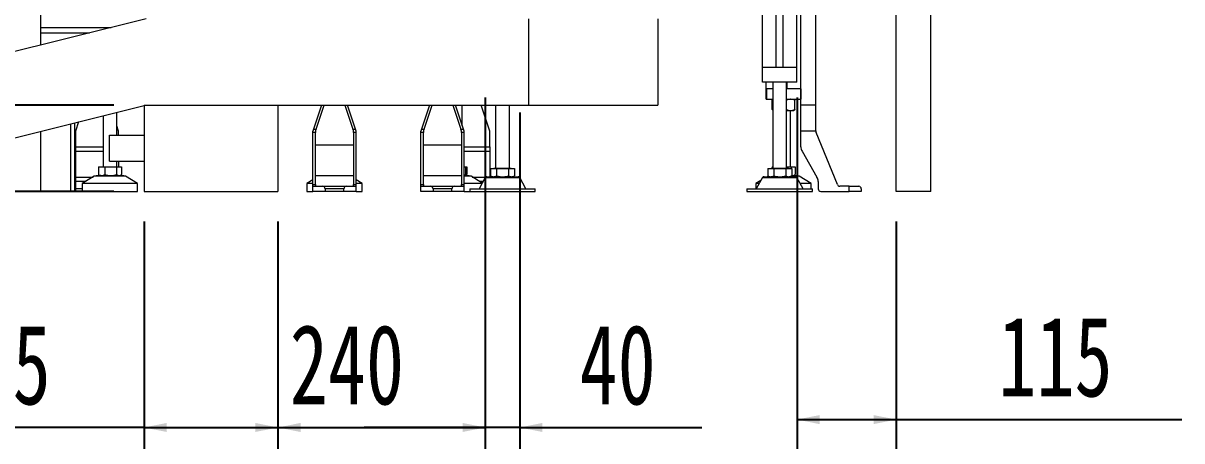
# Model space of a CAD drawing. Header units: millimetres. Extents: x 169 to 14583, y -399 to 10804.
# Drawn here: x 2518 to 3859, y 787 to 1271 of the extents above; entities that cross this region are included whole.
import ezdxf

# ---------------------------------------------------------------- set-up
doc = ezdxf.new("R2010")
doc.units = ezdxf.units.MM
doc.header["$LTSCALE"] = 35
doc.layers.add('1', color=70, linetype='Continuous')
doc.styles.add('SLDTEXTSTYLE2', font='TXT', dxfattribs={"width": 0.7})
doc.dimstyles.new('SLDDIMSTYLE3', dxfattribs={"dimtxt": 105.988363, "dimasz": 26.25, "dimexe": 0, "dimexo": 0.0625, "dimgap": 26.497091, "dimtad": 1, "dimrnd": 1e-09, "dimzin": 12, "dimdsep": 46, "dimtxsty": 'SLDTEXTSTYLE2', "dimsah": 1, "dimcen": 0.09, "dimadec": 0, "dimazin": 3, "dimtfac": 1, "dimtdec": 3, "dimtofl": 0, "dimtmove": 0, "dimatfit": 3, "dimfxl": 0, "dimfrac": 2, "dimtolj": 1, "dimtzin": 12, "dimarcsym": 0})
doc.dimstyles.new('SLDDIMSTYLE4', dxfattribs={"dimtxt": 105.988363, "dimasz": 26.25, "dimexe": 0, "dimexo": 0.0625, "dimgap": 26.497091, "dimtad": 1, "dimrnd": 1e-09, "dimzin": 12, "dimdsep": 46, "dimtxsty": 'SLDTEXTSTYLE2', "dimsah": 1, "dimcen": 0.09, "dimadec": 0, "dimazin": 3, "dimtfac": 1, "dimtdec": 3, "dimtmove": 0, "dimatfit": 0, "dimfxl": 0, "dimfrac": 2, "dimtolj": 1, "dimtzin": 12, "dimarcsym": 0})

# ---------------------------------------------------------------- blocks, each defined once
blk = doc.blocks.new('_D_23')
at = {"layer": '1'}
for p, q in [((2657.8, 1041.2), (2657.8, 767.6)), ((2812.8, 1041.2), (2812.8, 767.6)), ((2657.8, 802.6), (2417.4, 802.6)), ((2657.8, 802.6), (2812.8, 802.6))]:
    blk.add_line(p, q, dxfattribs=at)
for points in [[(2657.8, 802.6), (2684, 797.4), (2684, 807.9)], [(2812.8, 802.6), (2786.5, 807.9), (2786.5, 797.4)]]:
    blk.add_solid(points, dxfattribs=at)
at = {"layer": '1', "insert": (2417.4, 922), "char_height": 92.6, "attachment_point": 1, "style": 'SLDTEXTSTYLE2'}
blk.add_mtext('155', dxfattribs=at)
blk = doc.blocks.new('_D_24')
at = {"layer": '1'}
for p, q in [((2622.8, 1176.2), (2264, 1176.2)), ((2299, 1176.2), (2299, 1076.2)), ((2622.8, 1076.2), (2264, 1076.2)), ((2299, 1076.2), (2299, 793.2))]:
    blk.add_line(p, q, dxfattribs=at)
for points in [[(2299, 1176.2), (2293.8, 1149.9), (2304.3, 1149.9)], [(2299, 1076.2), (2304.3, 1102.4), (2293.8, 1102.4)]]:
    blk.add_solid(points, dxfattribs=at)
at = {"layer": '1', "insert": (2179.7, 793.2), "char_height": 92.6, "attachment_point": 1, "rotation": 90, "style": 'SLDTEXTSTYLE2'}
blk.add_mtext('100', dxfattribs=at)
blk = doc.blocks.new('_D_25')
at = {"layer": '1'}
for p, q in [((3052.8, 1184.8), (3052.8, 767.6)), ((2812.8, 1041.2), (2812.8, 767.6)), ((2812.8, 802.6), (3052.8, 802.6))]:
    blk.add_line(p, q, dxfattribs=at)
for points in [[(2812.8, 802.6), (2839, 797.4), (2839, 807.9)], [(3052.8, 802.6), (3026.5, 807.9), (3026.5, 797.4)]]:
    blk.add_solid(points, dxfattribs=at)
at = {"layer": '1', "insert": (2826.5, 922), "char_height": 92.6, "attachment_point": 1, "style": 'SLDTEXTSTYLE2'}
blk.add_mtext('240', dxfattribs=at)
blk = doc.blocks.new('_D_26')
at = {"layer": '1'}
for p, q in [((3052.8, 1167.8), (3052.8, 767.6)), ((3092.8, 1167.8), (3092.8, 767.6)), ((3052.8, 802.6), (2912.8, 802.6)), ((3092.8, 802.6), (3052.8, 802.6)), ((3092.8, 802.6), (3303.7, 802.6))]:
    blk.add_line(p, q, dxfattribs=at)
for points in [[(3052.8, 802.6), (3026.5, 807.9), (3026.5, 797.4)], [(3092.8, 802.6), (3119, 797.4), (3119, 807.9)]]:
    blk.add_solid(points, dxfattribs=at)
at = {"layer": '1', "insert": (3162, 922), "char_height": 92.6, "attachment_point": 1, "style": 'SLDTEXTSTYLE2'}
blk.add_mtext('40', dxfattribs=at)
blk = doc.blocks.new('_D_27')
at = {"layer": '1'}
for p, q in [((3413.8, 1184.8), (3413.8, 776.8)), ((3528.8, 1041.2), (3528.8, 776.8)), ((3413.8, 811.8), (3528.8, 811.8)), ((3528.8, 811.8), (3859.4, 811.8))]:
    blk.add_line(p, q, dxfattribs=at)
for points in [[(3413.8, 811.8), (3440, 806.5), (3440, 817)], [(3528.8, 811.8), (3502.5, 817), (3502.5, 806.5)]]:
    blk.add_solid(points, dxfattribs=at)
at = {"layer": '1', "insert": (3646.9, 931.2), "char_height": 92.6, "attachment_point": 1, "style": 'SLDTEXTSTYLE2'}
blk.add_mtext('115', dxfattribs=at)

msp = doc.modelspace()

# ---------------------------------------------------------------- linework, layer by layer
at = {"color": 7, "linetype": 'Continuous', "lineweight": 18}
for p, q in [((3568.772, 1076.159), (3568.772, 3276.159)), ((3528.772, 1076.159), (3528.772, 2276.159)), ((2537.772, 1986.159), (2537.772, 1245.724)), ((3389.622, 1219.779), (3389.622, 1839.779)), ((3397.922, 1219.779), (3397.922, 1839.779)), ((3413.772, 1219.779), (3413.772, 1839.779)), ((3418.272, 1194.959), (3418.272, 1429.779)), ((3373.772, 1219.779), (3373.772, 1389.779)), ((3435.272, 1293.159), (3435.272, 1176.159)), ((2660.272, 1276.159), (2257.772, 1176.159)), ((3102.772, 1276.159), (3102.772, 1176.159)), ((3252.772, 1276.159), (3252.772, 1176.159)), ((2537.772, 1266.109), (2619.821, 1266.109)), ((2537.772, 1259.809), (2594.463, 1259.809)), ((3373.772, 1202.779), (3373.772, 1219.779)), ((3413.772, 1219.779), (3373.772, 1219.779)), ((3389.622, 1219.779), (3373.772, 1219.779)), ((3413.772, 1219.779), (3397.922, 1219.779)), ((3413.772, 1202.779), (3413.772, 1219.779)), ((3413.772, 1202.779), (3373.772, 1202.779)), ((3378.272, 1194.959), (3378.272, 1202.779)), ((3378.272, 1183.059), (3378.272, 1194.959)), ((3385.772, 1194.959), (3378.272, 1194.959)), ((3378.372, 1194.959), (3378.372, 1183.059)), ((3385.772, 1194.959), (3378.372, 1194.959)), ((3385.772, 1202.779), (3385.772, 1103.159)), ((3401.772, 1103.159), (3401.772, 1202.779)), ((3418.172, 1194.959), (3401.772, 1194.959)), ((3402.422, 1194.959), (3402.422, 1202.779)), ((3418.272, 1194.959), (3402.422, 1194.959)), ((3418.172, 1183.059), (3418.172, 1194.959)), ((3418.272, 1194.959), (3418.272, 1183.059)), ((3378.272, 1183.059), (3378.322, 1183.009)), ((3378.322, 1183.009), (3378.372, 1183.059)), ((3378.372, 1182.959), (3378.322, 1183.009)), ((3378.372, 1183.059), (3385.772, 1183.059)), ((3378.372, 1182.959), (3385.772, 1182.959)), ((3385.095, 1171.031), (3385.095, 1181.887)), ((3401.772, 1183.059), (3418.172, 1183.059)), ((3401.772, 1182.959), (3418.172, 1182.959)), ((3410.564, 1182.791), (3410.272, 1182.959)), ((3411.45, 1171.031), (3411.45, 1181.887)), ((3418.172, 1183.059), (3418.222, 1183.009)), ((3418.172, 1182.959), (3418.222, 1183.009)), ((3418.222, 1183.009), (3418.272, 1183.059)), ((3418.272, 1176.159), (3418.272, 1183.059)), ((2257.772, 1076.159), (2657.772, 1175.538)), ((2626.272, 1141.159), (2626.272, 1167.712)), ((2657.772, 1176.159), (2812.772, 1176.159)), ((2657.772, 1176.159), (2657.772, 1076.159)), ((2812.772, 1176.159), (2812.772, 1076.159)), ((2812.772, 1176.159), (3102.772, 1176.159)), ((2863.272, 1176.159), (2853.923, 1148.113)), ((2856.923, 1148.113), (2866.272, 1176.159)), ((2890.272, 1176.159), (2899.621, 1148.113)), ((2902.621, 1148.113), (2893.272, 1176.159)), ((2988.272, 1176.159), (2978.923, 1148.113)), ((2981.923, 1148.113), (2991.272, 1176.159)), ((3015.272, 1176.159), (3024.621, 1148.113)), ((3027.621, 1148.113), (3018.272, 1176.159)), ((3026.272, 1152.159), (3026.272, 1176.159)), ((3058.272, 1146.159), (3048.272, 1176.159)), ((3064.772, 1176.159), (3064.772, 1103.159)), ((3080.772, 1103.159), (3080.772, 1176.159)), ((3102.772, 1176.159), (3252.772, 1176.159)), ((3385.095, 1171.031), (3385.772, 1170.284)), ((3401.772, 1169.959), (3406.3, 1169.959)), ((3406.272, 1104.659), (3406.272, 1169.959)), ((3406.3, 1169.959), (3410.272, 1169.959)), ((3410.272, 1169.959), (3410.565, 1170.128)), ((3435.272, 1176.159), (3418.272, 1176.159)), ((3418.272, 1146.159), (3418.272, 1176.159)), ((3435.272, 1176.159), (3435.272, 1148.113)), ((2572.772, 1076.159), (2572.772, 1154.42)), ((2577.772, 1076.159), (2577.772, 1155.662)), ((2581.771, 1156.656), (2578.272, 1146.159)), ((2610.272, 1163.737), (2610.272, 1104.659)), ((2537.772, 1145.724), (2537.772, 1076.159)), ((2578.272, 1146.159), (2578.272, 1127.836)), ((2617.772, 1141.159), (2657.772, 1141.159)), ((2617.772, 1111.159), (2617.772, 1141.159)), ((2628.272, 1146.159), (2626.272, 1152.159)), ((2628.272, 1141.159), (2628.272, 1146.159)), ((2853.923, 1148.113), (2853.272, 1146.159)), ((2853.272, 1144.349), (2853.272, 1146.159)), ((2856.272, 1144.349), (2853.272, 1144.349)), ((2853.272, 1084.03), (2853.272, 1144.349)), ((2853.923, 1148.113), (2856.923, 1148.113)), ((2856.272, 1146.659), (2856.439, 1146.659)), ((2856.272, 1146.659), (2856.272, 1144.349)), ((2856.272, 1084.03), (2856.272, 1144.349)), ((2856.923, 1148.113), (2856.439, 1146.659)), ((2900.106, 1146.659), (2899.621, 1148.113)), ((2899.621, 1148.113), (2902.621, 1148.113)), ((2900.106, 1146.659), (2900.272, 1146.659)), ((2900.272, 1144.349), (2900.272, 1146.659)), ((2903.272, 1144.349), (2900.272, 1144.349)), ((2900.272, 1144.349), (2900.272, 1084.03)), ((2903.272, 1146.159), (2902.621, 1148.113)), ((2903.272, 1144.349), (2903.272, 1146.159)), ((2903.272, 1084.03), (2903.272, 1144.349)), ((2978.923, 1148.113), (2978.272, 1146.159)), ((2978.272, 1144.349), (2978.272, 1146.159)), ((2981.272, 1144.349), (2978.272, 1144.349)), ((2978.272, 1084.03), (2978.272, 1144.349)), ((2978.923, 1148.113), (2981.923, 1148.113)), ((2981.272, 1146.659), (2981.439, 1146.659)), ((2981.272, 1146.659), (2981.272, 1144.349)), ((2981.272, 1084.03), (2981.272, 1144.349)), ((2981.923, 1148.113), (2981.439, 1146.659)), ((3025.106, 1146.659), (3024.621, 1148.113)), ((3024.621, 1148.113), (3027.621, 1148.113)), ((3025.106, 1146.659), (3025.272, 1146.659)), ((3025.272, 1144.349), (3025.272, 1146.659)), ((3028.272, 1144.349), (3025.272, 1144.349)), ((3025.272, 1144.349), (3025.272, 1084.03)), ((3028.272, 1146.159), (3027.621, 1148.113)), ((3028.272, 1144.349), (3028.272, 1146.159)), ((3028.272, 1084.03), (3028.272, 1144.349)), ((3058.272, 1127.836), (3058.272, 1146.159)), ((3418.272, 1127.836), (3418.272, 1146.159)), ((3435.465, 1146.159), (3418.272, 1146.159)), ((3460.512, 1084.03), (3436.008, 1144.349)), ((2578.272, 1127.836), (2578.272, 1122.84)), ((2578.272, 1127.836), (2610.272, 1127.836)), ((2856.272, 1130.272), (2900.272, 1130.272)), ((2981.272, 1130.272), (3025.272, 1130.272)), ((3028.272, 1127.836), (3058.272, 1127.836)), ((3058.272, 1127.836), (3058.272, 1122.84)), ((2578.272, 1122.84), (2578.272, 1092.798)), ((2578.272, 1122.84), (2610.272, 1122.84)), ((3028.272, 1122.84), (3058.272, 1122.84)), ((3058.272, 1122.84), (3058.272, 1093.159)), ((3419.61, 1122.84), (3436.935, 1092.798)), ((2604.803, 1104.659), (2604.803, 1095.703)), ((2604.803, 1104.659), (2612.33, 1104.659)), ((2612.33, 1104.659), (2625.799, 1104.659)), ((2612.33, 1104.659), (2612.33, 1095.703)), ((2617.772, 1111.159), (2657.772, 1111.159)), ((2625.799, 1104.659), (2625.799, 1095.703)), ((2625.799, 1104.659), (2631.741, 1104.659)), ((2626.272, 1104.659), (2626.272, 1111.159)), ((2628.272, 1111.159), (2628.272, 1104.659)), ((2631.741, 1104.659), (2631.741, 1095.703)), ((3028.272, 1104.659), (3029.833, 1104.659)), ((3029.833, 1104.659), (3029.833, 1095.703)), ((3029.833, 1104.659), (3030.09, 1104.659)), ((3030.09, 1104.659), (3030.09, 1095.703)), ((3030.09, 1104.659), (3031.305, 1104.659)), ((3031.305, 1104.659), (3031.305, 1095.703)), ((3058.916, 1102.659), (3058.916, 1094.231)), ((3058.916, 1102.659), (3065.844, 1102.659)), ((3062.772, 1103.159), (3062.772, 1102.659)), ((3062.772, 1103.159), (3082.772, 1103.159)), ((3065.844, 1102.659), (3065.844, 1094.231)), ((3065.844, 1102.659), (3079.7, 1102.659)), ((3079.7, 1102.659), (3079.7, 1094.231)), ((3079.7, 1102.659), (3086.629, 1102.659)), ((3082.772, 1102.659), (3082.772, 1103.159)), ((3086.629, 1102.659), (3086.629, 1094.231)), ((3379.916, 1102.659), (3379.916, 1094.231)), ((3379.916, 1102.659), (3386.844, 1102.659)), ((3383.772, 1103.159), (3383.772, 1102.659)), ((3383.772, 1103.159), (3403.772, 1103.159)), ((3385.036, 1104.659), (3385.036, 1103.159)), ((3385.036, 1104.659), (3385.772, 1104.659)), ((3386.844, 1102.659), (3386.844, 1094.231)), ((3386.844, 1102.659), (3400.7, 1102.659)), ((3400.7, 1102.659), (3400.7, 1094.231)), ((3400.7, 1102.659), (3407.629, 1102.659)), ((3401.772, 1104.659), (3407.189, 1104.659)), ((3403.772, 1102.659), (3403.772, 1103.159)), ((3407.189, 1104.659), (3407.189, 1102.659)), ((3407.189, 1104.659), (3411.509, 1104.659)), ((3407.629, 1102.659), (3407.629, 1094.231)), ((3411.509, 1104.659), (3411.509, 1095.703)), ((2578.272, 1092.798), (2578.272, 1087.802)), ((2578.272, 1092.798), (2598.724, 1092.798)), ((2578.272, 1087.802), (2578.272, 1079.159)), ((2590.58, 1087.802), (2578.272, 1087.802)), ((2600.127, 1093.659), (2586.272, 1085.159)), ((2636.417, 1093.659), (2600.127, 1093.659)), ((2602.272, 1094.659), (2602.272, 1093.659)), ((2602.272, 1094.659), (2604.989, 1094.659)), ((2605.251, 1095.466), (2604.803, 1095.703)), ((2604.989, 1094.659), (2634.272, 1094.659)), ((2605.234, 1095.437), (2606.581, 1094.659)), ((2629.964, 1094.659), (2631.311, 1095.437)), ((2634.272, 1093.659), (2634.272, 1094.659)), ((2650.272, 1085.159), (2636.417, 1093.659)), ((2853.272, 1089.453), (2846.272, 1085.159)), ((2900.272, 1094.279), (2856.272, 1094.279)), ((2910.272, 1085.159), (2903.272, 1089.453)), ((3025.272, 1094.279), (2981.272, 1094.279)), ((3028.272, 1095.288), (3029.833, 1095.703)), ((3028.272, 1094.659), (3034.269, 1094.659)), ((3036.417, 1093.659), (3028.272, 1093.659)), ((3029.964, 1094.659), (3030.369, 1094.893)), ((3030.36, 1094.983), (3031.305, 1095.703)), ((3034.269, 1094.659), (3034.272, 1094.659)), ((3034.272, 1093.659), (3034.272, 1094.659)), ((3049.329, 1085.738), (3036.417, 1093.659)), ((3037.821, 1092.798), (3053.482, 1092.798)), ((3052.88, 1092.13), (3045.674, 1079.159)), ((3050.475, 1087.802), (3045.964, 1087.802)), ((3052.88, 1092.13), (3072.772, 1092.13)), ((3054.628, 1093.159), (3072.772, 1093.159)), ((3058.916, 1094.231), (3060.772, 1093.159)), ((3072.772, 1093.159), (3090.916, 1093.159)), ((3072.772, 1092.13), (3092.664, 1092.13)), ((3084.772, 1093.159), (3086.629, 1094.231)), ((3099.871, 1079.159), (3092.664, 1092.13)), ((3371.938, 1088.635), (3366.272, 1085.159)), ((3373.88, 1092.13), (3366.674, 1079.159)), ((3373.88, 1092.13), (3393.772, 1092.13)), ((3375.628, 1093.159), (3393.772, 1093.159)), ((3380.127, 1093.659), (3379.312, 1093.159)), ((3379.916, 1094.231), (3381.772, 1093.159)), ((3380.906, 1093.659), (3380.127, 1093.659)), ((3393.772, 1093.159), (3411.916, 1093.159)), ((3393.772, 1092.13), (3413.664, 1092.13)), ((3405.772, 1093.159), (3407.629, 1094.231)), ((3416.417, 1093.659), (3406.638, 1093.659)), ((3407.629, 1094.659), (3414.272, 1094.659)), ((3409.964, 1094.659), (3410.62, 1095.038)), ((3420.871, 1079.159), (3413.664, 1092.13)), ((3414.272, 1093.659), (3414.272, 1094.659)), ((3430.272, 1085.159), (3416.417, 1093.659)), ((3438.272, 1087.802), (3438.272, 1079.159)), ((2537.772, 1076.159), (2257.772, 1076.159)), ((2537.772, 1076.159), (2572.772, 1076.159)), ((2578.272, 1076.159), (2577.772, 1076.159)), ((2578.272, 1079.159), (2578.272, 1076.159)), ((2586.272, 1079.159), (2578.272, 1079.159)), ((2586.272, 1076.159), (2578.272, 1076.159)), ((2586.272, 1085.159), (2586.272, 1076.159)), ((2650.272, 1085.159), (2586.272, 1085.159)), ((2586.272, 1076.159), (2591.707, 1076.159)), ((2591.707, 1076.159), (2650.272, 1076.159)), ((2650.272, 1076.159), (2650.272, 1085.159)), ((2657.772, 1076.159), (2812.772, 1076.159)), ((2846.272, 1085.159), (2846.272, 1076.159)), ((2853.272, 1085.159), (2846.272, 1085.159)), ((2846.272, 1076.159), (2853.272, 1076.159)), ((2853.272, 1084.03), (2856.272, 1084.03)), ((2853.272, 1082.159), (2853.272, 1084.03)), ((2853.272, 1082.159), (2864.414, 1082.159)), ((2853.272, 1076.159), (2853.272, 1082.159)), ((2867.414, 1076.159), (2853.272, 1076.159)), ((2856.272, 1084.03), (2856.272, 1082.159)), ((2864.414, 1082.159), (2892.13, 1082.159)), ((2867.414, 1079.159), (2867.414, 1076.159)), ((2889.13, 1079.159), (2867.414, 1079.159)), ((2889.13, 1076.159), (2867.414, 1076.159)), ((2889.13, 1076.159), (2889.13, 1079.159)), ((2903.272, 1076.159), (2889.13, 1076.159)), ((2892.13, 1082.159), (2903.272, 1082.159)), ((2900.272, 1084.03), (2903.272, 1084.03)), ((2900.272, 1082.159), (2900.272, 1084.03)), ((2909.199, 1085.159), (2903.272, 1085.159)), ((2903.272, 1082.159), (2903.272, 1084.03)), ((2903.272, 1076.159), (2903.272, 1082.159)), ((2903.272, 1076.159), (2910.272, 1076.159)), ((2910.272, 1085.159), (2909.199, 1085.159)), ((2910.272, 1076.159), (2910.272, 1085.159)), ((2978.272, 1084.03), (2981.272, 1084.03)), ((2978.272, 1082.159), (2978.272, 1084.03)), ((2978.272, 1082.159), (2989.414, 1082.159)), ((2978.272, 1076.159), (2978.272, 1082.159)), ((2992.414, 1076.159), (2978.272, 1076.159)), ((2981.272, 1084.03), (2981.272, 1082.159)), ((2989.414, 1082.159), (3017.13, 1082.159)), ((2992.414, 1079.159), (2992.414, 1076.159)), ((3014.13, 1079.159), (2992.414, 1079.159)), ((3014.13, 1076.159), (2992.414, 1076.159)), ((3014.13, 1076.159), (3014.13, 1079.159)), ((3028.272, 1076.159), (3014.13, 1076.159)), ((3017.13, 1082.159), (3028.272, 1082.159)), ((3025.272, 1084.03), (3028.272, 1084.03)), ((3025.272, 1082.159), (3025.272, 1084.03)), ((3049.007, 1085.159), (3028.272, 1085.159)), ((3028.272, 1082.159), (3028.272, 1084.03)), ((3028.272, 1076.159), (3028.272, 1082.159)), ((3028.272, 1076.159), (3034.772, 1076.159)), ((3034.772, 1079.159), (3034.772, 1076.159)), ((3034.772, 1079.159), (3072.772, 1079.159)), ((3034.772, 1076.159), (3072.772, 1076.159)), ((3072.772, 1079.159), (3110.772, 1079.159)), ((3072.772, 1076.159), (3110.772, 1076.159)), ((3110.772, 1076.159), (3110.772, 1079.159)), ((3355.772, 1079.159), (3355.772, 1076.159)), ((3355.772, 1079.159), (3393.772, 1079.159)), ((3355.772, 1076.159), (3393.772, 1076.159)), ((3366.272, 1085.159), (3366.272, 1079.159)), ((3370.007, 1085.159), (3366.272, 1085.159)), ((3393.772, 1079.159), (3431.772, 1079.159)), ((3393.772, 1076.159), (3431.772, 1076.159)), ((3430.272, 1085.159), (3417.537, 1085.159)), ((3430.272, 1079.159), (3430.272, 1085.159)), ((3431.772, 1076.159), (3431.772, 1079.159)), ((3441.272, 1076.159), (3474.13, 1076.159)), ((3474.13, 1082.159), (3463.292, 1082.159)), ((3474.13, 1076.159), (3474.13, 1082.159)), ((3474.13, 1082.159), (3485.272, 1082.159)), ((3488.272, 1076.159), (3474.13, 1076.159)), ((3488.272, 1079.159), (3488.272, 1076.159)), ((3568.772, 1076.159), (3528.772, 1076.159))]:
    msp.add_line(p, q, dxfattribs=at)
for centre, radius, start, end in [((3445.272, 1148.113), 10, 180, 191.266438), ((3445.272, 1148.113), 10, 191.266438, 202.109448), ((3428.272, 1127.836), 10, 180, 209.972103), ((3054.628, 1091.159), 2, 90, 150.945396), ((3090.916, 1091.159), 2, 29.054604, 90), ((3375.628, 1091.159), 2, 90, 150.945396), ((3411.916, 1091.159), 2, 29.054604, 90), ((3428.272, 1087.802), 10, 0, 29.972103), ((2864.414, 1079.159), 3, 0, 90), ((2892.13, 1079.159), 3, 90, 180), ((2989.414, 1079.159), 3, 0, 90), ((3017.13, 1079.159), 3, 90, 180), ((3441.272, 1079.159), 3, 180, 270), ((3463.292, 1085.159), 3, 202.109448, 270), ((3485.272, 1079.159), 3, 0, 90)]:
    msp.add_arc(centre, radius, start, end, dxfattribs=at)
for points, knots in [([(3385.772, 1182.639), (3385.769, 1182.638), (3385.538, 1182.529), (3385.315, 1182.206), (3385.095, 1181.887)], [0, 0, 0, 0, 0.01458053, 1, 1, 1, 1]), ([(3406.3, 1182.959), (3406.178, 1182.958), (3405.254, 1182.948), (3403.722, 1182.755), (3402.358, 1182.284), (3401.772, 1182.082)], [0, 0, 0, 0, 0.07984702, 0.60460454, 1, 1, 1, 1]), ([(3411.45, 1181.887), (3410.613, 1182.187), (3408.926, 1182.791), (3407.181, 1182.903), (3406.3, 1182.959)], [0, 0, 0, 0, 0.495457963, 1, 1, 1, 1]), ([(3410.54, 1182.75), (3410.621, 1182.718), (3410.93, 1182.596), (3411.229, 1182.188), (3411.45, 1181.887)], [0, 0, 0, 0, 0.26211969, 1, 1, 1, 1]), ([(3401.772, 1170.839), (3402.403, 1170.618), (3403.886, 1170.097), (3405.419, 1170.009), (3406.3, 1169.959)], [0, 0, 0, 0, 0.42533842, 1, 1, 1, 1]), ([(3406.3, 1169.959), (3406.422, 1169.96), (3407.347, 1169.97), (3409.089, 1170.204), (3410.658, 1170.753), (3411.45, 1171.031)], [0, 0, 0, 0, 0.07009856, 0.530788835, 1, 1, 1, 1]), ([(3411.45, 1171.031), (3411.217, 1170.708), (3410.918, 1170.294), (3410.608, 1170.193), (3410.54, 1170.171)], [0, 0, 0, 0, 0.77915716, 1, 1, 1, 1]), ([(2604.803, 1095.703), (2605.119, 1095.546), (2606.346, 1094.933), (2607.62, 1094.776), (2608.566, 1094.659)], [0, 0, 0, 0, 0.25755135, 1, 1, 1, 1]), ([(2608.566, 1094.659), (2608.909, 1094.674), (2610.182, 1094.732), (2611.422, 1095.293), (2612.33, 1095.703)], [0, 0, 0, 0, 0.26863361, 1, 1, 1, 1]), ([(2612.33, 1095.703), (2613.423, 1095.411), (2615.631, 1094.822), (2617.913, 1094.714), (2619.064, 1094.659)], [0, 0, 0, 0, 0.495457963, 1, 1, 1, 1]), ([(2619.064, 1094.659), (2619.224, 1094.66), (2620.433, 1094.67), (2622.712, 1094.898), (2624.763, 1095.433), (2625.799, 1095.703)], [0, 0, 0, 0, 0.07009788, 0.53078849, 1, 1, 1, 1]), ([(2625.799, 1095.703), (2626.281, 1095.411), (2627.255, 1094.822), (2628.262, 1094.714), (2628.77, 1094.659)], [0, 0, 0, 0, 0.49545796, 1, 1, 1, 1]), ([(2628.77, 1094.659), (2628.84, 1094.66), (2629.374, 1094.67), (2630.379, 1094.898), (2631.284, 1095.433), (2631.741, 1095.703)], [0, 0, 0, 0, 0.07009788, 0.53078849, 1, 1, 1, 1]), ([(3029.833, 1095.703), (3029.844, 1095.546), (3029.886, 1094.933), (3029.929, 1094.776), (3029.961, 1094.659)], [0, 0, 0, 0, 0.25755135, 1, 1, 1, 1]), ([(3029.966, 1094.669), (3029.976, 1094.684), (3030.018, 1094.743), (3030.059, 1095.29), (3030.09, 1095.703)], [0, 0, 0, 0, 0.24411758, 1, 1, 1, 1]), ([(3058.916, 1094.231), (3059.478, 1093.931), (3060.614, 1093.327), (3061.788, 1093.215), (3062.38, 1093.159)], [0, 0, 0, 0, 0.495457963, 1, 1, 1, 1]), ([(3062.38, 1093.159), (3062.462, 1093.16), (3063.084, 1093.17), (3064.256, 1093.404), (3065.312, 1093.953), (3065.844, 1094.231)], [0, 0, 0, 0, 0.07009856, 0.53078884, 1, 1, 1, 1]), ([(3065.844, 1094.231), (3066.426, 1094.069), (3068.684, 1093.441), (3071.03, 1093.279), (3072.772, 1093.159)], [0, 0, 0, 0, 0.25755135, 1, 1, 1, 1]), ([(3072.772, 1093.159), (3073.402, 1093.175), (3075.747, 1093.234), (3078.031, 1093.81), (3079.7, 1094.231)], [0, 0, 0, 0, 0.268633605, 1, 1, 1, 1]), ([(3079.7, 1094.231), (3080.263, 1093.931), (3081.398, 1093.327), (3082.572, 1093.215), (3083.165, 1093.159)], [0, 0, 0, 0, 0.495457963, 1, 1, 1, 1]), ([(3083.165, 1093.159), (3083.247, 1093.16), (3083.868, 1093.17), (3085.041, 1093.404), (3086.096, 1093.953), (3086.629, 1094.231)], [0, 0, 0, 0, 0.07009856, 0.53078884, 1, 1, 1, 1]), ([(3379.916, 1094.231), (3380.478, 1093.931), (3381.614, 1093.327), (3382.788, 1093.215), (3383.38, 1093.159)], [0, 0, 0, 0, 0.495457963, 1, 1, 1, 1]), ([(3383.38, 1093.159), (3383.462, 1093.16), (3384.084, 1093.17), (3385.256, 1093.404), (3386.312, 1093.953), (3386.844, 1094.231)], [0, 0, 0, 0, 0.07009856, 0.53078884, 1, 1, 1, 1]), ([(3386.844, 1094.231), (3387.426, 1094.069), (3389.684, 1093.441), (3392.03, 1093.279), (3393.772, 1093.159)], [0, 0, 0, 0, 0.25755135, 1, 1, 1, 1]), ([(3393.772, 1093.159), (3394.402, 1093.175), (3396.747, 1093.234), (3399.031, 1093.81), (3400.7, 1094.231)], [0, 0, 0, 0, 0.268633605, 1, 1, 1, 1]), ([(3400.7, 1094.231), (3401.263, 1093.931), (3402.398, 1093.327), (3403.572, 1093.215), (3404.165, 1093.159)], [0, 0, 0, 0, 0.495457963, 1, 1, 1, 1]), ([(3404.165, 1093.159), (3404.247, 1093.16), (3404.868, 1093.17), (3406.041, 1093.404), (3407.096, 1093.953), (3407.629, 1094.231)], [0, 0, 0, 0, 0.07009856, 0.53078884, 1, 1, 1, 1]), ([(3407.629, 1095.389), (3407.834, 1095.224), (3408.397, 1094.773), (3408.979, 1094.703), (3409.349, 1094.659)], [0, 0, 0, 0, 0.3647308, 1, 1, 1, 1]), ([(3409.349, 1094.659), (3409.4, 1094.66), (3409.788, 1094.67), (3410.519, 1094.898), (3411.177, 1095.433), (3411.509, 1095.703)], [0, 0, 0, 0, 0.07009788, 0.53078849, 1, 1, 1, 1])]:
    msp.add_open_spline(points, degree=3, knots=knots, dxfattribs=at)

# ---------------------------------------------------------------- dimensions: what is measured, and where the dimension line sits
at = {"layer": '1'}
for base, p1, p2, dimstyle, picture, middle in [((3052.772, 802.617), (2812.772, 1076.159), (3052.772, 1219.779), 'SLDDIMSTYLE3', '_D_25', (2932.772, 802.617)), ((3528.772, 811.798), (3413.772, 1219.779), (3528.772, 1076.159), 'SLDDIMSTYLE3', '_D_27', (3753.138, 811.798)), ((3052.772, 802.617), (3092.772, 1202.779), (3052.772, 1202.779), 'SLDDIMSTYLE4', '_D_26', (3232.864, 802.617)), ((2812.772, 802.617), (2657.772, 1076.159), (2812.772, 1076.159), 'SLDDIMSTYLE3', '_D_23', (2523.67, 802.617))]:
    dim = msp.add_linear_dim(base=base, p1=p1, p2=p2, dimstyle=dimstyle, dxfattribs=at)
    dim.commit()
    dim.dimension.update_dxf_attribs({"geometry": picture, "text_midpoint": middle, "dimtype": 160})
dim = msp.add_linear_dim(base=(2299.026, 1076.159), p1=(2657.772, 1176.159), p2=(2657.772, 1076.159), angle=90, dimstyle='SLDDIMSTYLE3', dxfattribs=at)
dim.commit()
dim.dimension.update_dxf_attribs({"geometry": '_D_24', "text_midpoint": (2299.026, 899.482), "dimtype": 160})

doc.saveas('drawing.dxf')
